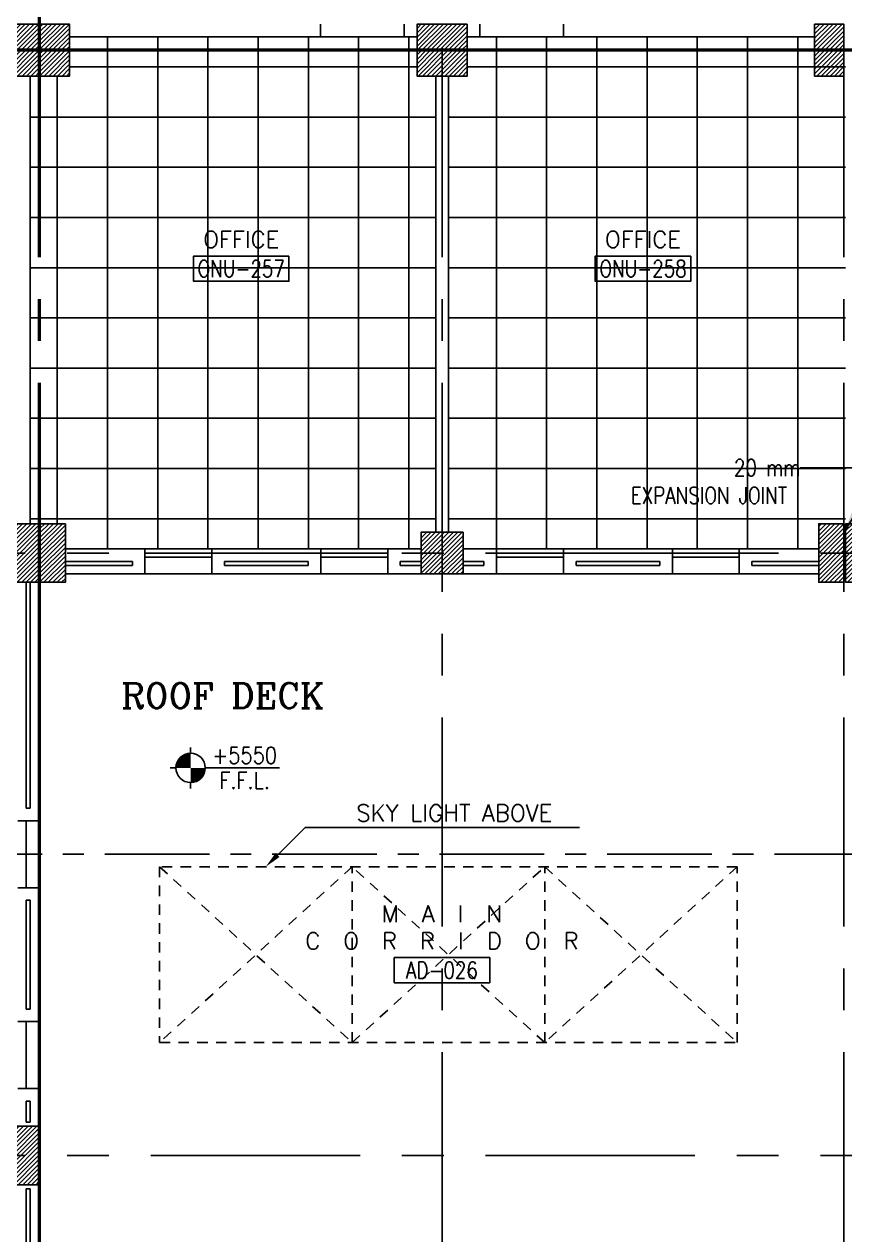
# Model space of a CAD drawing. Extents: x 88852.7 to 88945.7, y 39921.6 to 40001.1.
# Drawn here: x 88893 to 88902.8, y 39941.93 to 39956.4 of the extents above; entities that cross this region are included whole.
import ezdxf
from ezdxf.enums import TextEntityAlignment as Align

# ---------------------------------------------------------------- set-up
doc = ezdxf.new("R2010")
doc.units = 0
doc.header["$MEASUREMENT"] = 0
for name, pattern in [('CENTER', [2, 1.25, -0.25, 0.25, -0.25]), ('CENTERX2', [4, 2.5, -0.5, 0.5, -0.5]), ('HIDDEN2', [0.1875, 0.125, -0.0625])]:
    doc.linetypes.add(name, pattern=pattern)
doc.layers.get('0').update_dxf_attribs({"color": 4, "linetype": 'CONTINUOUS'})
for name, color, linetype in [('AXES', 11, 'CENTERX2'), ('AXES1', 11, 'CENTER'), ('CEILING', 4, 'CONTINUOUS'), ('COL', 2, 'CONTINUOUS'), ('EJ', 11, 'CONTINUOUS'), ('HAT', 11, 'CONTINUOUS'), ('HIDDEN', 11, 'HIDDEN2'), ('INSUL', 4, 'CONTINUOUS'), ('LEV-PL', 7, 'CONTINUOUS'), ('RM-BOX', 11, 'CONTINUOUS'), ('RM-IND', 7, 'CONTINUOUS'), ('RM-NAME', 11, 'CONTINUOUS'), ('RM-NO', 11, 'CONTINUOUS'), ('ROOF', 7, 'CONTINUOUS'), ('WALL', 2, 'CONTINUOUS'), ('WIN', 3, 'CONTINUOUS')]:
    doc.layers.add(name, color=color, linetype=linetype)
doc.styles.add('ROMANC', font='romanc', dxfattribs={"height": 0.1})
doc.styles.add('ROMANS', font='ROMANS.shx', dxfattribs={"width": 0.6})
doc.styles.add('S', font='ROMANS.SHX')
doc.dimstyles.new('DIM-OUT', dxfattribs={"dimscale": 0, "dimtxt": 0.24, "dimasz": 0.08, "dimexe": 0.02, "dimexo": 0.02, "dimgap": 0.05, "dimtad": 1, "dimdec": 0, "dimlfac": 1000, "dimzin": 0, "dimtxsty": 'ROMANS', "dimblk1": 'ARCHTICK', "dimblk2": 'ARCHTICK', "dimsah": 1, "dimcen": 0.01, "dimdle": 0.08, "dimclrd": 4, "dimclre": 4, "dimclrt": 2, "dimazin": 3, "dimtp": 2, "dimtm": 2, "dimtfac": 0.114286, "dimtdec": 0, "dimtix": 1, "dimtmove": 0, "dimatfit": 3, "dimtolj": 1, "dimtzin": 0})

# ---------------------------------------------------------------- blocks, each defined once
blk = doc.blocks.new('RM1')
at = {"layer": 'RM-BOX'}
blk.add_lwpolyline([(570, -200), (-570, -200), (-570, -500), (570, -500)], close=True, dxfattribs=at)
at = {"layer": 'RM-NAME', "style": 'ROMANS'}
blk.add_attdef('ROOMNAME1', text='', height=200, dxfattribs=at).set_placement((0, 324), align=Align.MIDDLE)
blk = doc.blocks.new('C11')
at = {"layer": 'HAT'}
h = blk.add_hatch(dxfattribs=at)
h.set_pattern_fill('ANSI31', color=256, scale=300, style=0)
h.set_pattern_definition([(45, (-248556.182, -75061.005), (-26.5165043, 26.5165043), [])])
h.paths.add_polyline_path([(300, 700), (0, 700), (0, 350), (300, 350)])
h.paths.add_polyline_path([(300, 350), (0, 350), (0, 0), (300, 0)])
at = {"layer": 'COL'}
blk.add_lwpolyline([(300, 700), (300, 0), (0, 0), (0, 700)], close=True, dxfattribs=at)
blk = doc.blocks.new('C11D')
at = {"layer": 'COL', "linetype": 'BYBLOCK'}
for p in [(-320, 0), (0, 0)]:
    blk.add_blockref('C11', p, dxfattribs=at)
blk = doc.blocks.new('C7')
at = {"layer": 'HAT'}
h = blk.add_hatch(dxfattribs=at)
h.set_pattern_fill('ANSI31', color=256, scale=300, style=0)
h.set_pattern_definition([(45, (-248876.182, -51411.005), (-26.5165043, 26.5165043), [])])
h.paths.add_polyline_path([(350, 300), (250, 300), (0, 300), (0, 0), (350, 0)])
at = {"layer": 'COL'}
blk.add_lwpolyline([(0, 300), (0, 0), (350, 0), (350, 300)], close=True, dxfattribs=at)
blk = doc.blocks.new('C5')
at = {"layer": 'HAT', "linetype": 'BYBLOCK'}
h = blk.add_hatch(dxfattribs=at)
h.set_pattern_fill('ANSI31', color=256, scale=300, style=0)
h.set_pattern_definition([(45, (-223356.182, -51411.005), (-26.516504, 26.516504), [])])
h.paths.add_polyline_path([(300, 300), (0, 300), (0, 0), (300, 0)])
h.paths.add_polyline_path([(600, 300), (300, 300), (300, 0), (600, 0)])
at = {"layer": 'COL'}
blk.add_lwpolyline([(600, 300), (0, 300), (0, 0), (600, 0)], close=True, dxfattribs=at)
blk = doc.blocks.new('COL50')
at = {"layer": 'COL'}
blk.add_lwpolyline([(-250, 250), (-250, -250), (250, -250), (250, 250)], close=True, dxfattribs=at)
blk = doc.blocks.new('*X34')
at = {"color": 0}
for p, q in [((215909, 139859), (216399, 140350)), ((215909, 139912), (216346, 140350)), ((215909, 139965), (216293, 140350)), ((215909, 140018), (216240, 140350)), ((215909, 140071), (216187, 140350)), ((215909, 140124), (216134, 140350)), ((215909, 140177), (216081, 140350)), ((215909, 140230), (216028, 140350)), ((215909, 140283), (215975, 140350)), ((215909, 140337), (215922, 140350)), ((215952, 139850), (216409, 140306)), ((216005, 139850), (216409, 140253)), ((216058, 139850), (216409, 140200)), ((216111, 139850), (216409, 140147)), ((216164, 139850), (216409, 140094)), ((216217, 139850), (216409, 140041)), ((216270, 139850), (216409, 139988)), ((216323, 139850), (216409, 139935)), ((216376, 139850), (216409, 139882))]:
    blk.add_line(p, q, dxfattribs=at)
blk = doc.blocks.new('LEV1')
at = {"layer": 'LEV-PL'}
for p, q in [((0, 245), (0, 175)), ((-175, 0), (-245, 0)), ((175, 0), (1061, 0)), ((0, -175), (0, -245))]:
    blk.add_line(p, q, dxfattribs=at)
at = {"layer": 'LEV-PL', "const_width": 175}
for points in [[(-88, 0, -0.414214), (0, 88, -1)], [(88, 0, -0.414214), (0, -88, -1)]]:
    blk.add_lwpolyline(points, format="xyb", dxfattribs=at)
at = {"layer": 'LEV-PL'}
blk.add_circle((0, 0), 175, dxfattribs=at)
at = {"layer": 'LEV-PL', "color": 4, "style": 'S', "width": 0.85}
for tag, p in [('+0000', (646, 50)), ('F.F.L.', (646, -250))]:
    blk.add_attdef(tag, text='', height=200, dxfattribs=at).set_placement(p, align=Align.CENTER)

msp = doc.modelspace()

# ---------------------------------------------------------------- linework, layer by layer
at = {"layer": 'AXES'}
for p, q in [((88897.9903, 39921.6153), (88897.9903, 40000.4279)), ((88893.1703, 39921.6153), (88893.1703, 40000.0779)), ((88893.1903, 39921.6153), (88893.1903, 40000.0779)), ((88902.7903, 39921.6153), (88902.7903, 40000.0779)), ((88944.6603, 39956.0996), (88876.9703, 39956.0996)), ((88944.6603, 39956.0796), (88876.9703, 39956.0796)), ((88945.0103, 39950.0796), (88876.9703, 39950.0796)), ((88945.0103, 39942.8796), (88876.9703, 39942.8796))]:
    msp.add_line(p, q, dxfattribs=at)
at = {"layer": 'AXES1'}
msp.add_line((88935.2103, 39946.4796), (88876.9703, 39946.4796), dxfattribs=at)
at = {"layer": 'CEILING', "linetype": 'CONTINUOUS'}
for p, q in [((88893.9928, 39956.2496), (88893.9928, 39950.1296)), ((88894.5928, 39956.2496), (88894.5928, 39950.1296)), ((88895.1928, 39956.2496), (88895.1928, 39950.1296)), ((88895.7928, 39956.2496), (88895.7928, 39950.1296)), ((88896.3928, 39956.2496), (88896.3928, 39950.1296)), ((88896.9928, 39956.2496), (88896.9928, 39950.1296)), ((88897.5928, 39956.2496), (88897.5928, 39950.1296)), ((88898.6378, 39956.2496), (88898.6378, 39950.1296)), ((88899.2378, 39956.2496), (88899.2378, 39950.1296)), ((88899.8378, 39956.2496), (88899.8378, 39950.1296)), ((88900.4378, 39956.2496), (88900.4378, 39950.1296)), ((88901.0378, 39956.2496), (88901.0378, 39950.1296)), ((88901.6378, 39956.2496), (88901.6378, 39950.1296)), ((88902.2378, 39956.2496), (88902.2378, 39950.1296)), ((88893.3928, 39955.7796), (88893.3928, 39950.4296)), ((88893.5403, 39955.8896), (88897.6903, 39955.8896)), ((88898.2903, 39955.8896), (88902.8103, 39955.8896)), ((88893.0703, 39955.2896), (88897.9153, 39955.2896)), ((88898.0653, 39955.2896), (88902.8103, 39955.2896)), ((88893.0703, 39954.6896), (88897.9153, 39954.6896)), ((88898.0653, 39954.6896), (88902.8103, 39954.6896)), ((88893.0703, 39954.0896), (88897.9153, 39954.0896)), ((88898.0653, 39954.0896), (88902.8103, 39954.0896)), ((88893.0703, 39953.4896), (88897.9153, 39953.4896)), ((88898.0653, 39953.4896), (88902.8103, 39953.4896)), ((88893.0703, 39952.8896), (88897.9153, 39952.8896)), ((88893.0703, 39952.8896), (88897.9153, 39952.8896)), ((88898.0653, 39952.8896), (88902.8103, 39952.8896)), ((88898.0653, 39952.8896), (88902.8103, 39952.8896)), ((88893.0703, 39952.2896), (88897.9153, 39952.2896)), ((88898.0653, 39952.2896), (88902.8103, 39952.2896)), ((88893.0703, 39951.6896), (88897.9153, 39951.6896)), ((88898.0653, 39951.6896), (88902.8103, 39951.6896)), ((88893.0703, 39951.0896), (88897.9153, 39951.0896)), ((88898.0653, 39951.0896), (88902.8103, 39951.0896)), ((88893.0703, 39950.4896), (88897.9153, 39950.4896)), ((88898.0653, 39950.4896), (88902.8103, 39950.4896))]:
    msp.add_line(p, q, dxfattribs=at)
at = {"layer": 'COL', "linetype": 'BYBLOCK'}
msp.add_line((88893.1703, 39956.3496), (88893.1703, 39955.8296), dxfattribs=at)
at = {"layer": 'EJ'}
for p, q in [((88893.1703, 39956.3496), (88893.1703, 39959.4496)), ((88893.1903, 39956.3496), (88893.1903, 39959.4496)), ((88859.9253, 39956.0996), (88935.4603, 39956.0996)), ((88859.9253, 39956.0796), (88935.4603, 39956.0796)), ((88902.686, 39956.0996), (88935.336, 39956.0996)), ((88902.686, 39956.0796), (88935.336, 39956.0796))]:
    msp.add_line(p, q, dxfattribs=at)
at = {"layer": 'HIDDEN'}
for p, q in [((88894.6153, 39946.3296), (88896.9153, 39944.2296)), ((88896.9153, 39946.3296), (88894.6153, 39944.2296)), ((88894.6153, 39946.3296), (88894.6153, 39944.2296)), ((88901.5153, 39946.3296), (88894.6153, 39946.3296)), ((88896.9153, 39944.2296), (88896.9153, 39946.3296)), ((88896.9153, 39944.2296), (88896.9153, 39946.3296)), ((88896.9153, 39944.2296), (88899.2153, 39946.3296)), ((88899.2153, 39944.2296), (88896.9153, 39946.3296)), ((88899.2153, 39944.2296), (88899.2153, 39946.3296)), ((88899.2153, 39944.2296), (88899.2153, 39946.3296)), ((88899.2153, 39946.3296), (88901.5153, 39944.2296)), ((88901.5153, 39946.3296), (88899.2153, 39944.2296)), ((88901.5153, 39944.2296), (88901.5153, 39946.3296)), ((88894.6153, 39944.2296), (88901.5153, 39944.2296))]:
    msp.add_line(p, q, dxfattribs=at)
at = {"layer": 'INSUL'}
for p, q in [((88894.2903, 39949.9796), (88893.4903, 39949.9796)), ((88894.2903, 39949.9296), (88894.2903, 39949.9796)), ((88895.3903, 39949.9296), (88895.3903, 39949.9796)), ((88896.3903, 39949.9796), (88895.3903, 39949.9796)), ((88896.3903, 39949.9296), (88896.3903, 39949.9796)), ((88897.7403, 39949.9796), (88897.4903, 39949.9796)), ((88897.4903, 39949.9296), (88897.4903, 39949.9796)), ((88898.4903, 39949.9796), (88898.2403, 39949.9796)), ((88898.4903, 39949.9296), (88898.4903, 39949.9796)), ((88899.5903, 39949.9296), (88899.5903, 39949.9796)), ((88900.5903, 39949.9796), (88899.5903, 39949.9796)), ((88900.5903, 39949.9296), (88900.5903, 39949.9796)), ((88901.6903, 39949.9296), (88901.6903, 39949.9796)), ((88902.4903, 39949.9796), (88901.6903, 39949.9796)), ((88894.2903, 39949.9296), (88893.4903, 39949.9296)), ((88896.3903, 39949.9296), (88895.3903, 39949.9296)), ((88897.7403, 39949.9296), (88897.4903, 39949.9296)), ((88898.4903, 39949.9296), (88898.2403, 39949.9296)), ((88900.5903, 39949.9296), (88899.5903, 39949.9296)), ((88902.4903, 39949.9296), (88901.6903, 39949.9296)), ((88893.0203, 39949.7296), (88893.0203, 39947.0296)), ((88893.0703, 39949.7296), (88893.0703, 39947.0296)), ((88893.0203, 39947.0296), (88893.0703, 39947.0296)), ((88893.0203, 39945.9296), (88893.0703, 39945.9296)), ((88893.0203, 39945.9296), (88893.0203, 39944.6296)), ((88893.0703, 39945.9296), (88893.0703, 39944.6296)), ((88893.0203, 39944.6296), (88893.0703, 39944.6296)), ((88893.0203, 39943.5296), (88893.0703, 39943.5296)), ((88893.0203, 39943.5296), (88893.0203, 39943.2796)), ((88893.0703, 39943.5296), (88893.0703, 39943.2796)), ((88893.0203, 39943.2796), (88893.0703, 39943.2796)), ((88893.0203, 39942.4796), (88893.0203, 39939.8296)), ((88893.0203, 39942.4796), (88893.0703, 39942.4796)), ((88893.0703, 39942.4796), (88893.0703, 39939.8296))]:
    msp.add_line(p, q, dxfattribs=at)
at = {"layer": 'RM-IND'}
for p, q in [((88896.0243, 39946.4706), (88896.3528, 39946.7975)), ((88896.3528, 39946.7975), (88896.8657, 39946.7975)), ((88896.8657, 39946.7975), (88899.6324, 39946.7975))]:
    msp.add_line(p, q, dxfattribs=at)
msp.add_solid([(88896.0478, 39946.447), (88896.0008, 39946.4943), (88895.8826, 39946.3296)], dxfattribs=at)
at = {"layer": 'ROOF'}
msp.add_line((88893.1903, 39949.7296), (88893.1903, 39936.0796), dxfattribs=at)
at = {"layer": 'WALL'}
for p, q in [((88896.5387, 39956.2496), (88896.5387, 39956.3996)), ((88897.5387, 39956.2496), (88897.5387, 39956.3996)), ((88898.4403, 39956.2496), (88898.4403, 39956.3996)), ((88899.4419, 39956.2496), (88899.4419, 39956.3996)), ((88893.5403, 39956.2496), (88897.5387, 39956.2496)), ((88897.5387, 39956.2496), (88897.6887, 39956.2496)), ((88898.2903, 39956.2496), (88898.4403, 39956.2496)), ((88898.4403, 39956.2496), (88902.4403, 39956.2496)), ((88893.0703, 39950.4296), (88893.0703, 39955.7796)), ((88897.9153, 39955.7796), (88897.9153, 39950.3296)), ((88898.0653, 39955.7796), (88898.0653, 39950.3296)), ((88894.4403, 39950.1296), (88893.4903, 39950.1296)), ((88894.4403, 39949.8296), (88894.4403, 39950.1296)), ((88895.2403, 39949.8296), (88895.2403, 39950.1296)), ((88896.5403, 39950.1296), (88895.2403, 39950.1296)), ((88896.5403, 39949.8296), (88896.5403, 39950.1296)), ((88897.7403, 39950.1296), (88897.3403, 39950.1296)), ((88897.3403, 39949.8296), (88897.3403, 39950.1296)), ((88898.6403, 39950.1296), (88898.2403, 39950.1296)), ((88898.6403, 39949.8296), (88898.6403, 39950.1296)), ((88899.4403, 39949.8296), (88899.4403, 39950.1296)), ((88900.7403, 39950.1296), (88899.4403, 39950.1296)), ((88900.7403, 39949.8296), (88900.7403, 39950.1296)), ((88901.5403, 39949.8296), (88901.5403, 39950.1296)), ((88902.4903, 39950.1296), (88901.5403, 39950.1296)), ((88894.4403, 39949.8296), (88893.4903, 39949.8296)), ((88896.5403, 39949.8296), (88895.2403, 39949.8296)), ((88897.7403, 39949.8296), (88897.3403, 39949.8296)), ((88898.6403, 39949.8296), (88898.2403, 39949.8296)), ((88900.7403, 39949.8296), (88899.4403, 39949.8296)), ((88902.4903, 39949.8296), (88901.5403, 39949.8296))]:
    msp.add_line(p, q, dxfattribs=at)
at = {"layer": 'WALL', "linetype": 'BYBLOCK'}
for p, q in [((88893.1703, 39946.8796), (88893.1703, 39949.7296)), ((88893.1669, 39947.0296), (88893.1703, 39947.0296)), ((88892.9203, 39946.8796), (88893.1703, 39946.8796)), ((88892.9203, 39946.0796), (88893.1703, 39946.0796)), ((88893.1703, 39946.0796), (88893.1703, 39944.4796)), ((88893.1669, 39945.9296), (88893.1703, 39945.9296)), ((88893.1669, 39944.6296), (88893.1703, 39944.6296)), ((88892.9203, 39944.4796), (88893.1703, 39944.4796)), ((88892.9203, 39943.6796), (88893.1703, 39943.6796)), ((88893.1703, 39943.6796), (88893.1703, 39939.6796)), ((88893.1669, 39943.5296), (88893.1703, 39943.5296))]:
    msp.add_line(p, q, dxfattribs=at)
at = {"layer": 'WIN'}
for p, q in [((88895.2403, 39950.1296), (88894.4403, 39950.1296)), ((88897.3403, 39950.1296), (88896.5403, 39950.1296)), ((88899.4403, 39950.1296), (88898.6403, 39950.1296)), ((88901.5403, 39950.1296), (88900.7403, 39950.1296)), ((88895.2403, 39950.0796), (88894.4403, 39950.0796)), ((88895.2403, 39950.0296), (88894.4403, 39950.0296)), ((88897.3403, 39950.0796), (88896.5403, 39950.0796)), ((88897.3403, 39950.0296), (88896.5403, 39950.0296)), ((88899.4403, 39950.0796), (88898.6403, 39950.0796)), ((88899.4403, 39950.0296), (88898.6403, 39950.0296)), ((88901.5403, 39950.0796), (88900.7403, 39950.0796)), ((88901.5403, 39950.0296), (88900.7403, 39950.0296)), ((88895.2403, 39949.8296), (88894.4403, 39949.8296)), ((88897.3403, 39949.8296), (88896.5403, 39949.8296)), ((88899.4403, 39949.8296), (88898.6403, 39949.8296)), ((88901.5403, 39949.8296), (88900.7403, 39949.8296)), ((88893.0203, 39946.8796), (88893.0203, 39946.0796)), ((88893.1703, 39946.8796), (88893.1703, 39946.0796)), ((88893.0203, 39944.4796), (88893.0203, 39943.6796)), ((88893.1703, 39944.4796), (88893.1703, 39943.6796))]:
    msp.add_line(p, q, dxfattribs=at)

# ---------------------------------------------------------------- block references
at = {"layer": 'COL', "yscale": 0.001, "zscale": 0.001}
for name, p, xscale in [('C7', (88892.8203, 39956.0996), 0.001), ('C7', (88893.1903, 39956.0996), 0.001), ('C5', (88897.6903, 39956.0996), 0.001), ('C7', (88892.8203, 39955.7796), 0.001), ('C7', (88893.1903, 39955.7796), 0.001), ('C5', (88897.6903, 39955.7796), 0.001), ('C11D', (88893.1903, 39949.7296), 0.001), ('COL50', (88897.9903, 39950.0796), -0.001), ('C11', (88892.8703, 39942.5296), 0.001)]:
    msp.add_blockref(name, p, dxfattribs=dict(at, xscale=xscale))
at = {"layer": 'COL', "linetype": 'BYBLOCK', "xscale": 0.001, "yscale": 0.001, "zscale": 0.001}
for name, p in [('C7', (88902.4403, 39956.0996)), ('C7', (88902.4403, 39955.7796)), ('C11D', (88902.8103, 39949.7296))]:
    msp.add_blockref(name, p, dxfattribs=at)
at = {"layer": 'HAT', "xscale": 0.001, "yscale": 0.001, "zscale": 0.001}
msp.add_blockref('*X34', (88681.8317, 39809.9798), dxfattribs=at)
at = {"layer": 'HAT'}
ref = msp.add_blockref('RM1', (88897.9882, 39945.4441), dxfattribs=dict(at, xscale=0.001000000047497451, yscale=0.0009999999892897904, zscale=0.001))
ref.add_attrib('ROOMNO', 'AD-026', dxfattribs={"layer": 'RM-NO', "height": 0.2, "style": 'ROMANS', "width": 0.8}).set_placement((88897.9882, 39945.0941), align=Align.MIDDLE)
ref.add_attrib('ROOMNAME2', 'C  O  R  R  I  D  O  R', dxfattribs={"layer": 'RM-NAME', "height": 0.2, "style": 'ROMANS'}).set_placement((88897.9882, 39945.4441), align=Align.MIDDLE)
ref.add_attrib('ROOMNAME1', 'M  A  I  N', dxfattribs={"layer": 'RM-NAME', "height": 0.2, "style": 'ROMANS'}).set_placement((88897.9882, 39945.7679), align=Align.MIDDLE)
at = {"layer": 'LEV-PL', "xscale": 0.001, "yscale": 0.001, "zscale": 0.001}
msp.add_blockref('LEV1', (88894.986, 39947.5113), dxfattribs=at).add_auto_attribs({'F.F.L.': 'F.F.L.', '+0000': '+5550'})
at = {"layer": 'RM-NO'}
ref = msp.add_blockref('RM1', (88895.5903, 39953.8278), dxfattribs=dict(at, xscale=0.001, yscale=0.001, zscale=0.001))
ref.add_attrib('ROOMNO', 'ONU-257', dxfattribs={"height": 0.2, "style": 'ROMANS', "width": 0.8}).set_placement((88895.5903, 39953.4778), align=Align.MIDDLE)
ref.add_attrib('ROOMNAME2', 'OFFICE', dxfattribs={"layer": 'RM-NAME', "height": 0.2, "style": 'ROMANS'}).set_placement((88895.5903, 39953.8278), align=Align.MIDDLE)
ref = msp.add_blockref('RM1', (88900.3903, 39953.8278), dxfattribs=dict(at, xscale=0.001, yscale=0.001, zscale=0.001))
ref.add_attrib('ROOMNO', 'ONU-258', dxfattribs={"height": 0.2, "style": 'ROMANS', "width": 0.8}).set_placement((88900.3903, 39953.4778), align=Align.MIDDLE)
ref.add_attrib('ROOMNAME2', 'OFFICE', dxfattribs={"layer": 'RM-NAME', "height": 0.2, "style": 'ROMANS'}).set_placement((88900.3903, 39953.8278), align=Align.MIDDLE)

# ---------------------------------------------------------------- texts
at = {"layer": 'EJ', "color": 2, "style": 'ROMANS', "width": 0.8}
for s, p in [('20 mm', (88901.8738, 39951.0997)), ('EXPANSION JOINT', (88901.1779, 39950.7686))]:
    msp.add_text(s, height=0.2, dxfattribs=at).set_placement(p, align=Align.MIDDLE)
at = {"layer": 'RM-NAME', "style": 'ROMANS'}
msp.add_text('SKY LIGHT ABOVE', height=0.2, dxfattribs=at).set_placement((88896.9657, 39946.8725))
at = {"layer": 'RM-NO', "color": 2, "style": 'ROMANC'}
msp.add_text('ROOF DECK', height=0.3, dxfattribs=at).set_placement((88895.3643, 39948.3756), align=Align.MIDDLE)

# ---------------------------------------------------------------- leaders
at = {"layer": 'EJ'}
msp.add_leader([(88902.7873, 39950.323), (88903.2648, 39951.0967), (88902.2672, 39951.0967)], dimstyle='DIM-OUT', override={"dimscale": 1, "dimasz": 250, "dimgap": 77}, dxfattribs=at)

doc.saveas('drawing.dxf')
